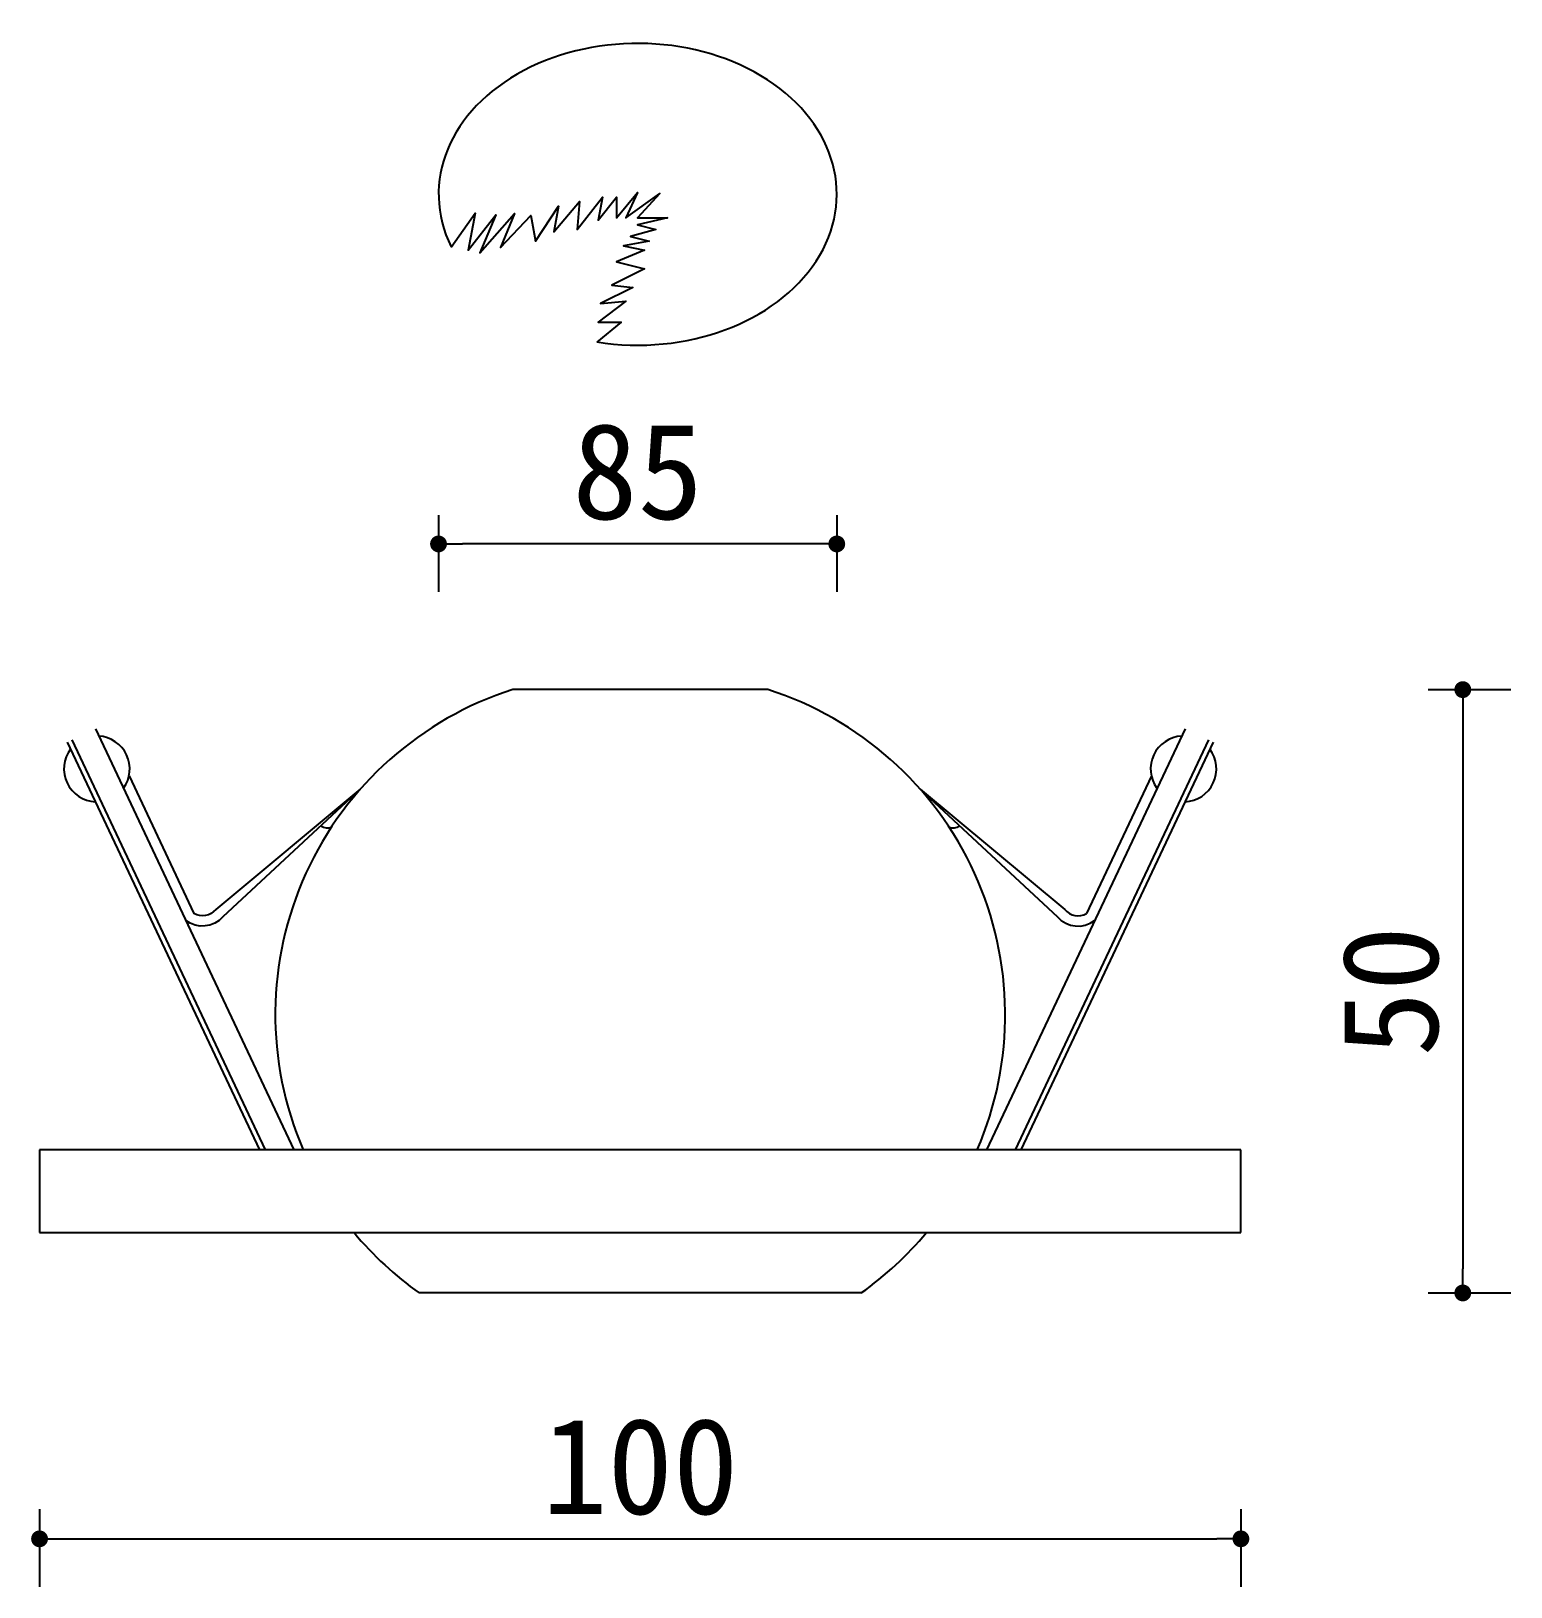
# Model space of a CAD drawing. Extents: x 61 to 184, y 783 to 913.
import ezdxf

# ---------------------------------------------------------------- set-up
doc = ezdxf.new("R2010")
doc.units = 0
doc.header["$MEASUREMENT"] = 0
doc.layers.get('0').update_dxf_attribs({"linetype": 'CONTINUOUS'})
doc.layers.get('DEFPOINTS').update_dxf_attribs({"linetype": 'CONTINUOUS'})
for name, color, linetype in [('3', 3, 'CONTINUOUS'), ('4', 4, 'CONTINUOUS'), ('DIM', 3, 'CONTINUOUS')]:
    doc.layers.add(name, color=color, linetype=linetype)
doc.styles.add('HZ', font='')
doc.styles.get('HZ').set_extended_font_data('仿宋_GB2312')
doc.dimstyles.get("Standard").update_dxf_attribs({"dimtxt": 0.18, "dimasz": 0.18, "dimexe": 0.18, "dimexo": 0.0625, "dimgap": 0.09, "dimtad": 0, "dimtih": 1, "dimtoh": 1, "dimdec": 4, "dimzin": 0, "dimtxsty": 'STANDARD', "dimcen": 0.09, "dimazin": 3, "dimtfac": 1, "dimtdec": 4, "dimtofl": 0, "dimtmove": 0, "dimatfit": 3, "dimtolj": 1, "dimtzin": 0})

# ---------------------------------------------------------------- blocks, each defined once
blk = doc.blocks.new('_DOT')
at = {"color": 0, "linetype": 'BYBLOCK'}
blk.add_line((-0.35, 0), (-1, 0), dxfattribs=at)
at = {"color": 0, "linetype": 'BYBLOCK', "const_width": 0.35}
blk.add_lwpolyline([(-0.175, 0, 1), (0.175, 0, 1)], format="xyb", close=True, dxfattribs=at)
blk = doc.blocks.new('*D5')
at = {"linetype": 'BYBLOCK'}
for p, q in [((94.59, 872.23), (94.59, 865.83)), ((127.74, 872.23), (127.74, 865.83)), ((125.74, 869.83), (96.59, 869.83))]:
    blk.add_line(p, q, dxfattribs=at)
at = {"layer": 'DEFPOINTS', "color": 0, "linetype": 'BYBLOCK'}
for p in [(94.59, 876.23), (127.74, 876.23), (94.59, 869.83)]:
    blk.add_point(p, dxfattribs=at)
at = {"linetype": 'BYBLOCK', "xscale": 2, "yscale": 2, "zscale": 2, "rotation": 180}
blk.add_blockref('_DOT', (94.59, 869.83), dxfattribs=at)
at = {"linetype": 'BYBLOCK', "xscale": 2, "yscale": 2, "zscale": 2}
blk.add_blockref('_DOT', (127.74, 869.83), dxfattribs=at)
at = {"color": 0, "linetype": 'BYBLOCK', "insert": (111.17, 875.83), "char_height": 8, "attachment_point": 5, "style": 'HZ'}
blk.add_mtext('\\A1;85', dxfattribs=at)
blk = doc.blocks.new('*D4')
at = {"linetype": 'BYBLOCK'}
for p, q in [((61.38, 789.46), (61.38, 783)), ((161.38, 789.46), (161.38, 783)), ((63.38, 787), (159.38, 787))]:
    blk.add_line(p, q, dxfattribs=at)
at = {"layer": 'DEFPOINTS', "color": 0, "linetype": 'BYBLOCK'}
for p in [(61.38, 793.46), (161.38, 793.46), (161.38, 787)]:
    blk.add_point(p, dxfattribs=at)
at = {"linetype": 'BYBLOCK', "xscale": 2, "yscale": 2, "zscale": 2, "rotation": 180}
blk.add_blockref('_DOT', (61.38, 787), dxfattribs=at)
at = {"linetype": 'BYBLOCK', "xscale": 2, "yscale": 2, "zscale": 2}
blk.add_blockref('_DOT', (161.38, 787), dxfattribs=at)
at = {"color": 0, "linetype": 'BYBLOCK', "insert": (111.38, 793), "char_height": 8, "attachment_point": 5, "style": 'HZ'}
blk.add_mtext('\\A1;100', dxfattribs=at)
blk = doc.blocks.new('*D6')
at = {"linetype": 'BYBLOCK'}
for p, q in [((176.96, 857.7), (183.85, 857.7)), ((179.85, 855.7), (179.85, 809.47)), ((176.96, 807.47), (183.85, 807.47))]:
    blk.add_line(p, q, dxfattribs=at)
at = {"layer": 'DEFPOINTS', "color": 0, "linetype": 'BYBLOCK'}
for p in [(172.96, 857.7), (172.96, 807.47), (179.85, 807.47)]:
    blk.add_point(p, dxfattribs=at)
at = {"linetype": 'BYBLOCK', "xscale": 2, "yscale": 2, "zscale": 2}
for p, rotation in [((179.85, 857.7), 90), ((179.85, 807.47), 270)]:
    blk.add_blockref('_DOT', p, dxfattribs=dict(at, rotation=rotation))
at = {"color": 0, "linetype": 'BYBLOCK', "insert": (173.85, 832.59), "char_height": 8, "attachment_point": 5, "rotation": 90, "style": 'HZ'}
blk.add_mtext('\\A1;50', dxfattribs=at)

msp = doc.modelspace()

# ---------------------------------------------------------------- linework, layer by layer
at = {"layer": '3'}
for p, q in [((64.08, 853.53), (80.17, 819.38)), ((158.67, 853.53), (142.58, 819.38))]:
    msp.add_line(p, q, dxfattribs=at)
msp.add_lwpolyline([(95.64, 894.55), (97.63, 897.36), (97.05, 894.28), (99.37, 897.23), (98.02, 894.08), (100.91, 897.35), (99.76, 894.52), (102.27, 897.17), (102.65, 895.05), (104.58, 897.94), (104.2, 895.82), (106.32, 898.33), (106.13, 896.01), (108.25, 898.71), (107.87, 896.78), (109.41, 898.71), (109.41, 896.98), (111.15, 899.1), (110.18, 896.98), (113.02, 899), (113.02, 899), (111.15, 896.98), (113.66, 896.98), (111.15, 896.4), (112.69, 896.01), (110.57, 895.43), (112.11, 895.05), (109.99, 894.66), (111.73, 894.28), (109.41, 893.31), (111.73, 892.73), (109.02, 891.38), (110.76, 891.19), (108.06, 889.84), (110.18, 890.03), (107.87, 888.3), (109.8, 888.3), (107.77, 886.64)], dxfattribs=at)
msp.add_ellipse((111.17, 898.94), major_axis=(16.57, 0), ratio=0.758153, start_param=4.506112, end_param=9.781472, dxfattribs=at)
at = {"layer": '4'}
for p, q in [((121.99, 857.7), (100.76, 857.7)), ((66.03, 854.44), (82.55, 819.38)), ((156.73, 854.44), (140.2, 819.38)), ((63.69, 853.34), (79.7, 819.38)), ((159.06, 853.34), (143.06, 819.38)), ((68.83, 850.53), (74.23, 839.06)), ((153.93, 850.53), (148.53, 839.06)), ((161.38, 819.38), (61.38, 819.38)), ((61.38, 819.38), (61.38, 812.5)), ((161.38, 812.5), (161.38, 819.38)), ((61.38, 812.5), (161.38, 812.5)), ((129.77, 807.47), (92.99, 807.47))]:
    msp.add_line(p, q, dxfattribs=at)
for points in [[(88.08, 849.41), (76.64, 838.78, -0.391947), (73.55, 838.48, -0.354292)], [(88.08, 849.41), (76.04, 839.4, -0.365761), (74.23, 839.06)], [(134.68, 849.41), (146.11, 838.78, 0.391947), (149.2, 838.48, 0.354292)], [(134.68, 849.41), (146.72, 839.4, 0.365761), (148.53, 839.06)]]:
    msp.add_lwpolyline(points, format="xyb", dxfattribs=at)
for centre, radius, start, end in [((109.4, 830.65), 28.4, 107.6996, 203.3748), ((113.36, 830.65), 28.4, 336.6252, 72.3004), ((66.15, 851.1), 2.74, 323.9549, 86.5124), ((156.6, 851.1), 2.74, 93.4876, 216.0451), ((66.15, 851.1), 2.74, 142.8016, 267.6657), ((156.6, 851.1), 2.74, 272.3343, 37.1984), ((85.34, 847.12), 0.922, 234.5493, 291.357), ((137.42, 847.12), 0.922, 248.643, 305.4507), ((109.4, 830.65), 28.4, 219.7207, 234.7017), ((113.36, 830.65), 28.4, 305.2983, 320.2793)]:
    msp.add_arc(centre, radius, start, end, dxfattribs=at)

# ---------------------------------------------------------------- dimensions: what is measured, and where the dimension line sits
at = {"layer": '3'}
dim = msp.add_linear_dim(base=(179.85, 807.47), p1=(172.96, 857.7), p2=(172.96, 807.47), angle=90, text='50', dimstyle='STANDARD', override={"dimscale": 4, "dimtxt": 2, "dimasz": 0.5, "dimexe": 1, "dimexo": 1, "dimgap": 0.5, "dimtad": 1, "dimtih": 0, "dimtoh": 0, "dimdec": 0, "dimtxsty": 'HZ', "dimblk1": 'DOT', "dimblk2": 'DOT', "dimsah": 1, "dimcen": 0, "dimclrd": 256, "dimclre": 256, "dimtfac": 0.5, "dimtdec": 0, "dimtofl": 1}, dxfattribs=at)
dim.commit()
dim.dimension.update_dxf_attribs({"geometry": '*D6', "text_midpoint": (173.85, 832.59)})
at = {"layer": 'DIM'}
for base, p1, p2, text, picture, middle in [((94.59, 869.83), (127.74, 876.23), (94.59, 876.23), '85', '*D5', (111.17, 875.83)), ((161.38, 787), (61.38, 793.46), (161.38, 793.46), '100', '*D4', (111.38, 793))]:
    dim = msp.add_linear_dim(base=base, p1=p1, p2=p2, text=text, dimstyle='STANDARD', override={"dimscale": 4, "dimtxt": 2, "dimasz": 0.5, "dimexe": 1, "dimexo": 1, "dimgap": 0.5, "dimtad": 1, "dimtih": 0, "dimtoh": 0, "dimdec": 0, "dimtxsty": 'HZ', "dimblk1": 'DOT', "dimblk2": 'DOT', "dimsah": 1, "dimcen": 0, "dimclrd": 256, "dimclre": 256, "dimtfac": 0.5, "dimtdec": 0, "dimtofl": 1}, dxfattribs=at)
    dim.commit()
    dim.dimension.update_dxf_attribs({"geometry": picture, "text_midpoint": middle})

doc.saveas('drawing.dxf')
